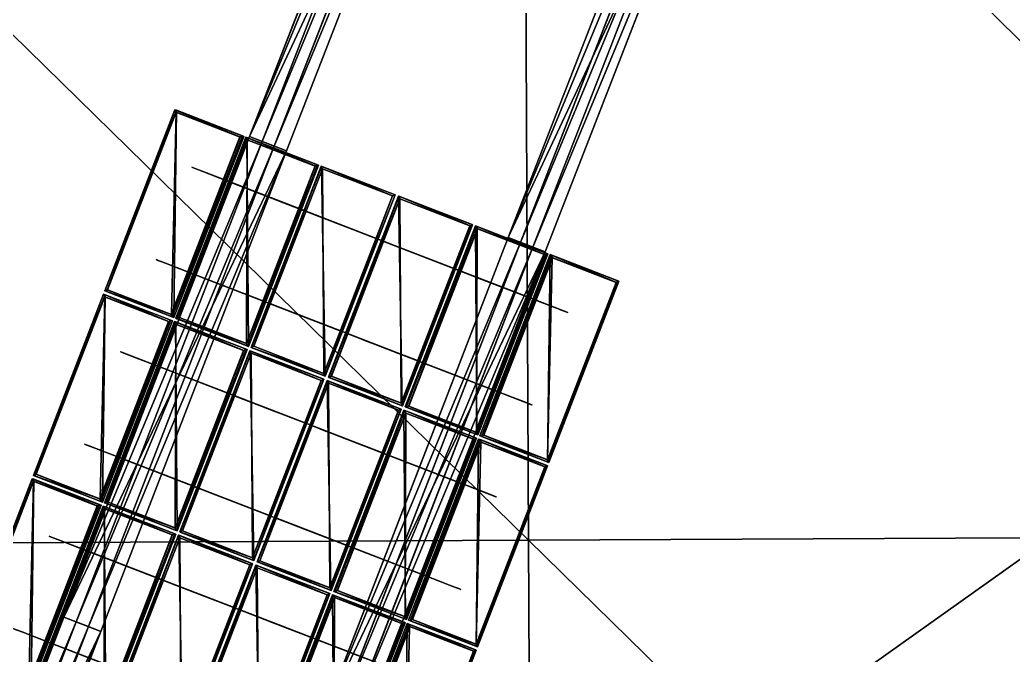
# Model space of a CAD drawing. Extents: x -372 to 678, y -263 to 741.
# Drawn here: x 380.75 to 393.27, y 538.84 to 546.86 of the extents above; entities that cross this region are included whole.
import ezdxf

# ---------------------------------------------------------------- set-up
doc = ezdxf.new("R2010")
doc.units = 0
doc.header["$LTSCALE"] = 0.0254
doc.layers.get('0').update_dxf_attribs({"linetype": 'CONTINUOUS'})
doc.layers.add('LOCATION_SNAPSHOT', color=144, linetype='CONTINUOUS')
doc.layers.add('LOCATION_TERRAIN', color=36, linetype='CONTINUOUS')

# ---------------------------------------------------------------- blocks, each defined once
blk = doc.blocks.new('LOCATION_SNAPSHOT_1')
at = {"color": 8}
mesh = blk.add_polyface(dxfattribs=at)
corners = [(-63.49, 214.773), (675.116, 740.668), (-66.007, 737.092), (677.638, 218.347)]
mesh.append_faces([[corners[k] for k in face] for face in [(0, 1, 2), (1, 0, 3)]], dxfattribs={"vtx0": -1, "color": 8})
blk = doc.blocks.new('LOCATION_TERRAIN_1')
at = {"color": 8}
mesh = blk.add_polyface(dxfattribs=at)
corners = [(387.163, 540.294, 10.089), (387.103, 552.73, 10.418), (374.542, 552.669, 9.758)]
mesh.append_faces([[corners[k] for k in face] for face in [(0, 1, 2)]], dxfattribs={"color": 8})
mesh = blk.add_polyface(dxfattribs=at)
corners = [(399.725, 540.354, 10.927), (399.665, 552.791, 11.256), (387.103, 552.73, 10.418)]
mesh.append_faces([[corners[k] for k in face] for face in [(0, 1, 2)]], dxfattribs={"color": 8})
mesh = blk.add_polyface(dxfattribs=at)
corners = [(399.725, 540.354, 10.927), (387.103, 552.73, 10.418), (387.163, 540.294, 10.089)]
mesh.append_faces([[corners[k] for k in face] for face in [(0, 1, 2)]], dxfattribs={"color": 8})
mesh = blk.add_polyface(dxfattribs=at)
corners = [(387.163, 540.294, 10.089), (374.542, 552.669, 9.758), (374.602, 540.233, 9.429)]
mesh.append_faces([[corners[k] for k in face] for face in [(0, 1, 2)]], dxfattribs={"color": 8})
mesh = blk.add_polyface(dxfattribs=at)
corners = [(399.785, 527.918, 10.598), (399.725, 540.354, 10.927), (387.163, 540.294, 10.089)]
mesh.append_faces([[corners[k] for k in face] for face in [(0, 1, 2)]], dxfattribs={"color": 8})
mesh = blk.add_polyface(dxfattribs=at)
corners = [(387.223, 527.858, 9.76), (387.163, 540.294, 10.089), (374.602, 540.233, 9.429)]
mesh.append_faces([[corners[k] for k in face] for face in [(0, 1, 2)]], dxfattribs={"color": 8})
mesh = blk.add_polyface(dxfattribs=at)
corners = [(387.223, 527.858, 9.76), (374.602, 540.233, 9.429), (374.662, 527.797, 9.1)]
mesh.append_faces([[corners[k] for k in face] for face in [(0, 1, 2)]], dxfattribs={"color": 8})
mesh = blk.add_polyface(dxfattribs=at)
corners = [(399.785, 527.918, 10.598), (387.163, 540.294, 10.089), (387.223, 527.858, 9.76)]
mesh.append_faces([[corners[k] for k in face] for face in [(0, 1, 2)]], dxfattribs={"color": 8})
blk = doc.blocks.new('GROUP_55')
at = {"color": 0}
for p, q in [((430.011, 0.504, 2.057), (423.643, 0.586, 2.053)), ((430.011, 0.504, 2.557), (423.643, 0.586, 2.553)), ((430.011, 0.504, 2.557), (423.643, 0.586, 2.553)), ((430.011, 0.504, 2.057), (423.643, 0.586, 2.053)), ((430.004, 0.004, 2.557), (430.011, 0.504, 2.557)), ((430.004, 0.004, 2.557), (430.011, 0.504, 2.557)), ((430.011, 0.504, 2.057), (430.009, 0.338, 2.057)), ((430.011, 0.504, 2.057), (430.009, 0.338, 2.057)), ((430.011, 0.504, 2.557), (430.011, 0.504, 2.057)), ((436.508, 0.411, 2.06), (430.011, 0.504, 2.057)), ((436.508, 0.411, 2.56), (430.011, 0.504, 2.557)), ((436.508, 0.411, 2.56), (430.011, 0.504, 2.557)), ((436.508, 0.411, 2.06), (430.011, 0.504, 2.057)), ((430.011, 0.504, 2.557), (430.011, 0.504, 2.057)), ((430.009, 0.338, 2.057), (423.641, 0.42, 2.053)), ((430.009, 0.338, 2.057), (423.641, 0.42, 2.053)), ((430.009, 0.338, 2.307), (423.641, 0.42, 2.303)), ((430.009, 0.338, 2.307), (423.641, 0.42, 2.303)), ((436.501, -0.089, 2.56), (436.508, 0.411, 2.56)), ((436.501, -0.089, 2.56), (436.508, 0.411, 2.56)), ((436.508, 0.411, 2.06), (436.506, 0.244, 2.06)), ((436.508, 0.411, 2.06), (436.506, 0.244, 2.06)), ((436.508, 0.411, 2.56), (436.508, 0.411, 2.06)), ((443.975, 0.293, 2.061), (436.508, 0.411, 2.06)), ((443.975, 0.293, 2.561), (436.508, 0.411, 2.56)), ((443.975, 0.293, 2.561), (436.508, 0.411, 2.56)), ((443.975, 0.293, 2.061), (436.508, 0.411, 2.06)), ((436.508, 0.411, 2.56), (436.508, 0.411, 2.06)), ((430.007, 0.171, 2.307), (423.639, 0.253, 2.303)), ((430.007, 0.171, 2.307), (423.639, 0.253, 2.303)), ((430.007, 0.171, 2.057), (423.639, 0.253, 2.053)), ((430.007, 0.171, 2.057), (423.639, 0.253, 2.053)), ((430.009, 0.338, 2.307), (430.007, 0.171, 2.307)), ((430.009, 0.338, 2.307), (430.007, 0.171, 2.307)), ((430.009, 0.338, 2.057), (430.009, 0.338, 2.307)), ((436.506, 0.244, 2.06), (430.009, 0.338, 2.057)), ((436.506, 0.244, 2.06), (430.009, 0.338, 2.057)), ((436.506, 0.244, 2.31), (430.009, 0.338, 2.307)), ((430.009, 0.338, 2.057), (430.009, 0.338, 2.307)), ((436.506, 0.244, 2.31), (430.009, 0.338, 2.307)), ((430.007, 0.171, 2.057), (430.004, 0.004, 2.057)), ((430.007, 0.171, 2.057), (430.004, 0.004, 2.057)), ((430.007, 0.171, 2.307), (430.007, 0.171, 2.057)), ((436.503, 0.078, 2.31), (430.007, 0.171, 2.307)), ((436.503, 0.078, 2.31), (430.007, 0.171, 2.307)), ((436.503, 0.078, 2.06), (430.007, 0.171, 2.057)), ((430.007, 0.171, 2.307), (430.007, 0.171, 2.057)), ((436.503, 0.078, 2.06), (430.007, 0.171, 2.057)), ((436.506, 0.244, 2.31), (436.503, 0.078, 2.31)), ((436.506, 0.244, 2.31), (436.503, 0.078, 2.31)), ((436.506, 0.244, 2.06), (436.506, 0.244, 2.31)), ((443.972, 0.127, 2.061), (436.506, 0.244, 2.06)), ((443.972, 0.127, 2.061), (436.506, 0.244, 2.06)), ((443.972, 0.127, 2.311), (436.506, 0.244, 2.31)), ((436.506, 0.244, 2.06), (436.506, 0.244, 2.31)), ((443.972, 0.127, 2.311), (436.506, 0.244, 2.31)), ((430.004, 0.004, 2.057), (423.637, 0.086, 2.053)), ((430.004, 0.004, 2.057), (423.637, 0.086, 2.053)), ((430.004, 0.004, 2.557), (423.637, 0.086, 2.553)), ((430.004, 0.004, 2.557), (423.637, 0.086, 2.553)), ((430.004, 0.004, 2.057), (430.004, 0.004, 2.557)), ((436.501, -0.089, 2.06), (430.004, 0.004, 2.057)), ((436.501, -0.089, 2.06), (430.004, 0.004, 2.057)), ((436.501, -0.089, 2.56), (430.004, 0.004, 2.557)), ((430.004, 0.004, 2.057), (430.004, 0.004, 2.557)), ((436.501, -0.089, 2.56), (430.004, 0.004, 2.557)), ((436.503, 0.078, 2.06), (436.501, -0.089, 2.06)), ((436.503, 0.078, 2.06), (436.501, -0.089, 2.06)), ((436.503, 0.078, 2.31), (436.503, 0.078, 2.06)), ((443.969, -0.04, 2.311), (436.503, 0.078, 2.31)), ((443.969, -0.04, 2.311), (436.503, 0.078, 2.31)), ((443.969, -0.04, 2.061), (436.503, 0.078, 2.06)), ((436.503, 0.078, 2.31), (436.503, 0.078, 2.06)), ((443.969, -0.04, 2.061), (436.503, 0.078, 2.06)), ((436.501, -0.089, 2.06), (436.501, -0.089, 2.56)), ((443.966, -0.207, 2.061), (436.501, -0.089, 2.06)), ((443.966, -0.207, 2.061), (436.501, -0.089, 2.06)), ((443.966, -0.207, 2.561), (436.501, -0.089, 2.56)), ((436.501, -0.089, 2.06), (436.501, -0.089, 2.56)), ((443.966, -0.207, 2.561), (436.501, -0.089, 2.56))]:
    blk.add_line(p, q, dxfattribs=at)
mesh = blk.add_polyface(dxfattribs=at)
corners = [(430.004, 0.004, 2.557), (423.643, 0.586, 2.553), (423.637, 0.086, 2.553), (430.011, 0.504, 2.557)]
mesh.append_faces([[corners[k] for k in face] for face in [(0, 1, 2), (1, 0, 3)]], dxfattribs={"vtx0": -1, "color": 0})
mesh = blk.add_polyface(dxfattribs=at)
corners = [(423.643, 0.586, 2.053), (430.009, 0.338, 2.057), (423.641, 0.42, 2.053), (430.011, 0.504, 2.057)]
mesh.append_faces([[corners[k] for k in face] for face in [(0, 1, 2), (1, 0, 3)]], dxfattribs={"vtx0": -1, "color": 0})
mesh = blk.add_polyface(dxfattribs=at)
corners = [(423.643, 0.586, 2.553), (430.011, 0.504, 2.057), (423.643, 0.586, 2.053), (430.011, 0.504, 2.557)]
mesh.append_faces([[corners[k] for k in face] for face in [(0, 1, 2), (1, 0, 3)]], dxfattribs={"vtx0": -1, "color": 0})
mesh = blk.add_polyface(dxfattribs=at)
corners = [(436.501, -0.089, 2.56), (430.011, 0.504, 2.557), (430.004, 0.004, 2.557), (436.508, 0.411, 2.56)]
mesh.append_faces([[corners[k] for k in face] for face in [(0, 1, 2), (1, 0, 3)]], dxfattribs={"vtx0": -1, "color": 0})
mesh = blk.add_polyface(dxfattribs=at)
corners = [(430.011, 0.504, 2.057), (436.506, 0.244, 2.06), (430.009, 0.338, 2.057), (436.508, 0.411, 2.06)]
mesh.append_faces([[corners[k] for k in face] for face in [(0, 1, 2), (1, 0, 3)]], dxfattribs={"vtx0": -1, "color": 0})
mesh = blk.add_polyface(dxfattribs=at)
corners = [(430.011, 0.504, 2.557), (436.508, 0.411, 2.06), (430.011, 0.504, 2.057), (436.508, 0.411, 2.56)]
mesh.append_faces([[corners[k] for k in face] for face in [(0, 1, 2), (1, 0, 3)]], dxfattribs={"vtx0": -1, "color": 0})
mesh = blk.add_polyface(dxfattribs=at)
corners = [(423.641, 0.42, 2.303), (430.007, 0.171, 2.307), (423.639, 0.253, 2.303), (430.009, 0.338, 2.307)]
mesh.append_faces([[corners[k] for k in face] for face in [(0, 1, 2), (1, 0, 3)]], dxfattribs={"vtx0": -1, "color": 0})
mesh = blk.add_polyface(dxfattribs=at)
corners = [(430.009, 0.338, 2.057), (423.641, 0.42, 2.303), (423.641, 0.42, 2.053), (430.009, 0.338, 2.307)]
mesh.append_faces([[corners[k] for k in face] for face in [(0, 1, 2), (1, 0, 3)]], dxfattribs={"vtx0": -1, "color": 0})
mesh = blk.add_polyface(dxfattribs=at)
corners = [(443.966, -0.207, 2.561), (436.508, 0.411, 2.56), (436.501, -0.089, 2.56), (443.975, 0.293, 2.561)]
mesh.append_faces([[corners[k] for k in face] for face in [(0, 1, 2), (1, 0, 3)]], dxfattribs={"vtx0": -1, "color": 0})
mesh = blk.add_polyface(dxfattribs=at)
corners = [(436.508, 0.411, 2.06), (443.972, 0.127, 2.061), (436.506, 0.244, 2.06), (443.975, 0.293, 2.061)]
mesh.append_faces([[corners[k] for k in face] for face in [(0, 1, 2), (1, 0, 3)]], dxfattribs={"vtx0": -1, "color": 0})
mesh = blk.add_polyface(dxfattribs=at)
corners = [(436.508, 0.411, 2.56), (443.975, 0.293, 2.061), (436.508, 0.411, 2.06), (443.975, 0.293, 2.561)]
mesh.append_faces([[corners[k] for k in face] for face in [(0, 1, 2), (1, 0, 3)]], dxfattribs={"vtx0": -1, "color": 0})
mesh = blk.add_polyface(dxfattribs=at)
corners = [(423.639, 0.253, 2.053), (430.004, 0.004, 2.057), (423.637, 0.086, 2.053), (430.007, 0.171, 2.057)]
mesh.append_faces([[corners[k] for k in face] for face in [(0, 1, 2), (1, 0, 3)]], dxfattribs={"vtx0": -1, "color": 0})
mesh = blk.add_polyface(dxfattribs=at)
corners = [(423.639, 0.253, 2.303), (430.007, 0.171, 2.057), (423.639, 0.253, 2.053), (430.007, 0.171, 2.307)]
mesh.append_faces([[corners[k] for k in face] for face in [(0, 1, 2), (1, 0, 3)]], dxfattribs={"vtx0": -1, "color": 0})
mesh = blk.add_polyface(dxfattribs=at)
corners = [(430.009, 0.338, 2.307), (436.503, 0.078, 2.31), (430.007, 0.171, 2.307), (436.506, 0.244, 2.31)]
mesh.append_faces([[corners[k] for k in face] for face in [(0, 1, 2), (1, 0, 3)]], dxfattribs={"vtx0": -1, "color": 0})
mesh = blk.add_polyface(dxfattribs=at)
corners = [(436.506, 0.244, 2.06), (430.009, 0.338, 2.307), (430.009, 0.338, 2.057), (436.506, 0.244, 2.31)]
mesh.append_faces([[corners[k] for k in face] for face in [(0, 1, 2), (1, 0, 3)]], dxfattribs={"vtx0": -1, "color": 0})
mesh = blk.add_polyface(dxfattribs=at)
corners = [(430.007, 0.171, 2.057), (436.501, -0.089, 2.06), (430.004, 0.004, 2.057), (436.503, 0.078, 2.06)]
mesh.append_faces([[corners[k] for k in face] for face in [(0, 1, 2), (1, 0, 3)]], dxfattribs={"vtx0": -1, "color": 0})
mesh = blk.add_polyface(dxfattribs=at)
corners = [(430.007, 0.171, 2.307), (436.503, 0.078, 2.06), (430.007, 0.171, 2.057), (436.503, 0.078, 2.31)]
mesh.append_faces([[corners[k] for k in face] for face in [(0, 1, 2), (1, 0, 3)]], dxfattribs={"vtx0": -1, "color": 0})
mesh = blk.add_polyface(dxfattribs=at)
corners = [(436.506, 0.244, 2.31), (443.969, -0.04, 2.311), (436.503, 0.078, 2.31), (443.972, 0.127, 2.311)]
mesh.append_faces([[corners[k] for k in face] for face in [(0, 1, 2), (1, 0, 3)]], dxfattribs={"vtx0": -1, "color": 0})
mesh = blk.add_polyface(dxfattribs=at)
corners = [(443.972, 0.127, 2.061), (436.506, 0.244, 2.31), (436.506, 0.244, 2.06), (443.972, 0.127, 2.311)]
mesh.append_faces([[corners[k] for k in face] for face in [(0, 1, 2), (1, 0, 3)]], dxfattribs={"vtx0": -1, "color": 0})
mesh = blk.add_polyface(dxfattribs=at)
corners = [(430.004, 0.004, 2.057), (423.637, 0.086, 2.553), (423.637, 0.086, 2.053), (430.004, 0.004, 2.557)]
mesh.append_faces([[corners[k] for k in face] for face in [(0, 1, 2), (1, 0, 3)]], dxfattribs={"vtx0": -1, "color": 0})
mesh = blk.add_polyface(dxfattribs=at)
corners = [(436.501, -0.089, 2.06), (430.004, 0.004, 2.557), (430.004, 0.004, 2.057), (436.501, -0.089, 2.56)]
mesh.append_faces([[corners[k] for k in face] for face in [(0, 1, 2), (1, 0, 3)]], dxfattribs={"vtx0": -1, "color": 0})
mesh = blk.add_polyface(dxfattribs=at)
corners = [(436.503, 0.078, 2.06), (443.966, -0.207, 2.061), (436.501, -0.089, 2.06), (443.969, -0.04, 2.061)]
mesh.append_faces([[corners[k] for k in face] for face in [(0, 1, 2), (1, 0, 3)]], dxfattribs={"vtx0": -1, "color": 0})
mesh = blk.add_polyface(dxfattribs=at)
corners = [(436.503, 0.078, 2.31), (443.969, -0.04, 2.061), (436.503, 0.078, 2.06), (443.969, -0.04, 2.311)]
mesh.append_faces([[corners[k] for k in face] for face in [(0, 1, 2), (1, 0, 3)]], dxfattribs={"vtx0": -1, "color": 0})
mesh = blk.add_polyface(dxfattribs=at)
corners = [(443.966, -0.207, 2.061), (436.501, -0.089, 2.56), (436.501, -0.089, 2.06), (443.966, -0.207, 2.561)]
mesh.append_faces([[corners[k] for k in face] for face in [(0, 1, 2), (1, 0, 3)]], dxfattribs={"vtx0": -1, "color": 0})
blk = doc.blocks.new('GROUP264_1')
at = {"color": 9}
blk.add_blockref('GROUP_55', (0, 0), dxfattribs=at)
blk = doc.blocks.new('GROUP263_1')
at = {"color": 0}
blk.add_blockref('GROUP264_1', (0, 0), dxfattribs=at)
blk = doc.blocks.new('GROUP_56')
at = {"color": 0}
for p, q in [((436.628, 0.411, 2.06), (430.129, 0.504, 2.057)), ((436.628, 0.411, 2.56), (430.129, 0.504, 2.557)), ((436.628, 0.411, 2.56), (430.129, 0.504, 2.557)), ((436.628, 0.411, 2.06), (430.129, 0.504, 2.057)), ((436.62, -0.089, 2.56), (436.628, 0.411, 2.56)), ((436.62, -0.089, 2.56), (436.628, 0.411, 2.56)), ((436.628, 0.411, 2.06), (436.625, 0.244, 2.06)), ((436.628, 0.411, 2.06), (436.625, 0.244, 2.06)), ((436.628, 0.411, 2.56), (436.628, 0.411, 2.06)), ((444.096, 0.293, 2.061), (436.628, 0.411, 2.06)), ((444.096, 0.293, 2.561), (436.628, 0.411, 2.56)), ((444.096, 0.293, 2.561), (436.628, 0.411, 2.56)), ((444.096, 0.293, 2.061), (436.628, 0.411, 2.06)), ((436.628, 0.411, 2.56), (436.628, 0.411, 2.06)), ((436.625, 0.244, 2.06), (430.126, 0.338, 2.057)), ((436.625, 0.244, 2.06), (430.126, 0.338, 2.057)), ((436.625, 0.244, 2.31), (430.126, 0.338, 2.307)), ((436.625, 0.244, 2.31), (430.126, 0.338, 2.307)), ((436.623, 0.078, 2.31), (430.124, 0.171, 2.307)), ((436.623, 0.078, 2.31), (430.124, 0.171, 2.307)), ((436.623, 0.078, 2.06), (430.124, 0.171, 2.057)), ((436.623, 0.078, 2.06), (430.124, 0.171, 2.057)), ((436.625, 0.244, 2.31), (436.623, 0.078, 2.31)), ((436.625, 0.244, 2.31), (436.623, 0.078, 2.31)), ((436.625, 0.244, 2.06), (436.625, 0.244, 2.31)), ((444.093, 0.127, 2.061), (436.625, 0.244, 2.06)), ((444.093, 0.127, 2.061), (436.625, 0.244, 2.06)), ((444.093, 0.127, 2.311), (436.625, 0.244, 2.31)), ((436.625, 0.244, 2.06), (436.625, 0.244, 2.31)), ((444.093, 0.127, 2.311), (436.625, 0.244, 2.31)), ((436.62, -0.089, 2.06), (430.122, 0.004, 2.057)), ((436.62, -0.089, 2.06), (430.122, 0.004, 2.057)), ((436.62, -0.089, 2.56), (430.122, 0.004, 2.557)), ((436.62, -0.089, 2.56), (430.122, 0.004, 2.557)), ((436.623, 0.078, 2.06), (436.62, -0.089, 2.06)), ((436.623, 0.078, 2.06), (436.62, -0.089, 2.06)), ((436.623, 0.078, 2.31), (436.623, 0.078, 2.06)), ((444.09, -0.04, 2.311), (436.623, 0.078, 2.31)), ((444.09, -0.04, 2.311), (436.623, 0.078, 2.31)), ((444.09, -0.04, 2.061), (436.623, 0.078, 2.06)), ((436.623, 0.078, 2.31), (436.623, 0.078, 2.06)), ((444.09, -0.04, 2.061), (436.623, 0.078, 2.06)), ((436.62, -0.089, 2.06), (436.62, -0.089, 2.56)), ((444.088, -0.207, 2.061), (436.62, -0.089, 2.06)), ((444.088, -0.207, 2.061), (436.62, -0.089, 2.06)), ((444.088, -0.207, 2.561), (436.62, -0.089, 2.56)), ((436.62, -0.089, 2.06), (436.62, -0.089, 2.56)), ((444.088, -0.207, 2.561), (436.62, -0.089, 2.56))]:
    blk.add_line(p, q, dxfattribs=at)
mesh = blk.add_polyface(dxfattribs=at)
corners = [(436.62, -0.089, 2.56), (430.129, 0.504, 2.557), (430.122, 0.004, 2.557), (436.628, 0.411, 2.56)]
mesh.append_faces([[corners[k] for k in face] for face in [(0, 1, 2), (1, 0, 3)]], dxfattribs={"vtx0": -1, "color": 0})
mesh = blk.add_polyface(dxfattribs=at)
corners = [(430.129, 0.504, 2.057), (436.625, 0.244, 2.06), (430.126, 0.338, 2.057), (436.628, 0.411, 2.06)]
mesh.append_faces([[corners[k] for k in face] for face in [(0, 1, 2), (1, 0, 3)]], dxfattribs={"vtx0": -1, "color": 0})
mesh = blk.add_polyface(dxfattribs=at)
corners = [(430.129, 0.504, 2.557), (436.628, 0.411, 2.06), (430.129, 0.504, 2.057), (436.628, 0.411, 2.56)]
mesh.append_faces([[corners[k] for k in face] for face in [(0, 1, 2), (1, 0, 3)]], dxfattribs={"vtx0": -1, "color": 0})
mesh = blk.add_polyface(dxfattribs=at)
corners = [(444.088, -0.207, 2.561), (436.628, 0.411, 2.56), (436.62, -0.089, 2.56), (444.096, 0.293, 2.561)]
mesh.append_faces([[corners[k] for k in face] for face in [(0, 1, 2), (1, 0, 3)]], dxfattribs={"vtx0": -1, "color": 0})
mesh = blk.add_polyface(dxfattribs=at)
corners = [(436.628, 0.411, 2.06), (444.093, 0.127, 2.061), (436.625, 0.244, 2.06), (444.096, 0.293, 2.061)]
mesh.append_faces([[corners[k] for k in face] for face in [(0, 1, 2), (1, 0, 3)]], dxfattribs={"vtx0": -1, "color": 0})
mesh = blk.add_polyface(dxfattribs=at)
corners = [(436.628, 0.411, 2.56), (444.096, 0.293, 2.061), (436.628, 0.411, 2.06), (444.096, 0.293, 2.561)]
mesh.append_faces([[corners[k] for k in face] for face in [(0, 1, 2), (1, 0, 3)]], dxfattribs={"vtx0": -1, "color": 0})
mesh = blk.add_polyface(dxfattribs=at)
corners = [(430.126, 0.338, 2.307), (436.623, 0.078, 2.31), (430.124, 0.171, 2.307), (436.625, 0.244, 2.31)]
mesh.append_faces([[corners[k] for k in face] for face in [(0, 1, 2), (1, 0, 3)]], dxfattribs={"vtx0": -1, "color": 0})
mesh = blk.add_polyface(dxfattribs=at)
corners = [(436.625, 0.244, 2.06), (430.126, 0.338, 2.307), (430.126, 0.338, 2.057), (436.625, 0.244, 2.31)]
mesh.append_faces([[corners[k] for k in face] for face in [(0, 1, 2), (1, 0, 3)]], dxfattribs={"vtx0": -1, "color": 0})
mesh = blk.add_polyface(dxfattribs=at)
corners = [(430.124, 0.171, 2.057), (436.62, -0.089, 2.06), (430.122, 0.004, 2.057), (436.623, 0.078, 2.06)]
mesh.append_faces([[corners[k] for k in face] for face in [(0, 1, 2), (1, 0, 3)]], dxfattribs={"vtx0": -1, "color": 0})
mesh = blk.add_polyface(dxfattribs=at)
corners = [(430.124, 0.171, 2.307), (436.623, 0.078, 2.06), (430.124, 0.171, 2.057), (436.623, 0.078, 2.31)]
mesh.append_faces([[corners[k] for k in face] for face in [(0, 1, 2), (1, 0, 3)]], dxfattribs={"vtx0": -1, "color": 0})
mesh = blk.add_polyface(dxfattribs=at)
corners = [(436.625, 0.244, 2.31), (444.09, -0.04, 2.311), (436.623, 0.078, 2.31), (444.093, 0.127, 2.311)]
mesh.append_faces([[corners[k] for k in face] for face in [(0, 1, 2), (1, 0, 3)]], dxfattribs={"vtx0": -1, "color": 0})
mesh = blk.add_polyface(dxfattribs=at)
corners = [(444.093, 0.127, 2.061), (436.625, 0.244, 2.31), (436.625, 0.244, 2.06), (444.093, 0.127, 2.311)]
mesh.append_faces([[corners[k] for k in face] for face in [(0, 1, 2), (1, 0, 3)]], dxfattribs={"vtx0": -1, "color": 0})
mesh = blk.add_polyface(dxfattribs=at)
corners = [(436.62, -0.089, 2.06), (430.122, 0.004, 2.557), (430.122, 0.004, 2.057), (436.62, -0.089, 2.56)]
mesh.append_faces([[corners[k] for k in face] for face in [(0, 1, 2), (1, 0, 3)]], dxfattribs={"vtx0": -1, "color": 0})
mesh = blk.add_polyface(dxfattribs=at)
corners = [(436.623, 0.078, 2.06), (444.088, -0.207, 2.061), (436.62, -0.089, 2.06), (444.09, -0.04, 2.061)]
mesh.append_faces([[corners[k] for k in face] for face in [(0, 1, 2), (1, 0, 3)]], dxfattribs={"vtx0": -1, "color": 0})
mesh = blk.add_polyface(dxfattribs=at)
corners = [(436.623, 0.078, 2.31), (444.09, -0.04, 2.061), (436.623, 0.078, 2.06), (444.09, -0.04, 2.311)]
mesh.append_faces([[corners[k] for k in face] for face in [(0, 1, 2), (1, 0, 3)]], dxfattribs={"vtx0": -1, "color": 0})
mesh = blk.add_polyface(dxfattribs=at)
corners = [(444.088, -0.207, 2.061), (436.62, -0.089, 2.56), (436.62, -0.089, 2.06), (444.088, -0.207, 2.561)]
mesh.append_faces([[corners[k] for k in face] for face in [(0, 1, 2), (1, 0, 3)]], dxfattribs={"vtx0": -1, "color": 0})
blk = doc.blocks.new('GROUP265_1')
at = {"color": 9}
blk.add_blockref('GROUP_56', (0, 0), dxfattribs=at)
blk = doc.blocks.new('GROUP264_2')
at = {"color": 0}
blk.add_blockref('GROUP265_1', (0, 0), dxfattribs=at)
blk = doc.blocks.new('SOLAR_PANEL_1')
at = {"color": 0}
for p, q in [((0, 0.025), (0, 2.475)), ((0, 2.475), (1, 2.475)), ((0, 2.475), (1, 2.475)), ((0, 2.475), (0, 2.475, 0.05)), ((0, 2.475, 0.05), (1, 2.475, 0.05)), ((0, 0.025), (0, 2.475)), ((0, 0.025, 0.05), (0, 2.475, 0.05)), ((0, 2.475), (0, 2.475, 0.05)), ((0, 2.475, 0.05), (1, 2.475, 0.05)), ((0, 0.025, 0.05), (0, 2.475, 0.05)), ((0.975, 2.45, 0.05), (0.025, 2.45, 0.05)), ((0.025, 2.45, 0.05), (0.025, 0.05, 0.05)), ((0.975, 2.45, 0.05), (0.025, 2.45, 0.05)), ((0.025, 2.45, 0.05), (0.025, 2.45, 0.04)), ((0.975, 2.45, 0.04), (0.025, 2.45, 0.04)), ((0.025, 2.45, 0.05), (0.025, 0.05, 0.05)), ((0.025, 2.45, 0.04), (0.025, 0.05, 0.04)), ((0.025, 2.45, 0.05), (0.025, 2.45, 0.04)), ((0.025, 2.45, 0.04), (0.025, 0.05, 0.04)), ((0.975, 2.45, 0.04), (0.025, 2.45, 0.04)), ((0.975, 0.05, 0.05), (0.975, 2.45, 0.05)), ((0.975, 2.45, 0.05), (0.975, 2.45, 0.04)), ((0.975, 0.05, 0.05), (0.975, 2.45, 0.05)), ((0.975, 2.45, 0.05), (0.975, 2.45, 0.04)), ((0.975, 0.05, 0.04), (0.975, 2.45, 0.04)), ((0.975, 0.05, 0.04), (0.975, 2.45, 0.04)), ((1, 2.475), (1, 0.025)), ((1, 2.475), (1, 0.025)), ((1, 2.475), (1, 2.475, 0.05)), ((1, 2.475, 0.05), (1, 0.025, 0.05)), ((1, 2.475), (1, 2.475, 0.05)), ((1, 2.475, 0.05), (1, 0.025, 0.05)), ((1, 0.025), (0, 0.025)), ((0, 0.025), (0, 0.025, 0.05)), ((1, 0.025), (0, 0.025)), ((1, 0.025, 0.05), (0, 0.025, 0.05)), ((0, 0.025), (0, 0.025, 0.05)), ((1, 0.025, 0.05), (0, 0.025, 0.05)), ((0.025, 0.05, 0.05), (0.975, 0.05, 0.05)), ((0.025, 0.05, 0.05), (0.025, 0.05, 0.04)), ((0.025, 0.05, 0.05), (0.975, 0.05, 0.05)), ((0.025, 0.05, 0.04), (0.975, 0.05, 0.04)), ((0.025, 0.05, 0.05), (0.025, 0.05, 0.04)), ((0.025, 0.05, 0.04), (0.975, 0.05, 0.04)), ((0.975, 0.05, 0.05), (0.975, 0.05, 0.04)), ((0.975, 0.05, 0.05), (0.975, 0.05, 0.04)), ((1, 0.025), (1, 0.025, 0.05)), ((1, 0.025), (1, 0.025, 0.05))]:
    blk.add_line(p, q, dxfattribs=at)
mesh = blk.add_polyface(dxfattribs=at)
corners = [(0, 2.475), (1, 0.025), (0, 0.025), (1, 2.475)]
mesh.append_faces([[corners[k] for k in face] for face in [(0, 1, 2), (1, 0, 3)]], dxfattribs={"vtx0": -1, "color": 0})
mesh = blk.add_polyface(dxfattribs=at)
corners = [(0, 2.475, 0.05), (1, 2.475), (0, 2.475), (1, 2.475, 0.05)]
mesh.append_faces([[corners[k] for k in face] for face in [(0, 1, 2), (1, 0, 3)]], dxfattribs={"vtx0": -1, "color": 0})
mesh = blk.add_polyface(dxfattribs=at)
corners = [(0, 2.475, 0.05), (0, 0.025), (0, 0.025, 0.05), (0, 2.475)]
mesh.append_faces([[corners[k] for k in face] for face in [(0, 1, 2), (1, 0, 3)]], dxfattribs={"vtx0": -1, "color": 0})
mesh = blk.add_polyface(dxfattribs=at)
corners = [(0, 0.025, 0.05), (0.025, 0.05, 0.05), (0, 2.475, 0.05), (1, 0.025, 0.05), (0.975, 0.05, 0.05), (0.975, 2.45, 0.05), (0.025, 2.45, 0.05), (1, 2.475, 0.05)]
mesh.append_faces([[corners[k] for k in face] for face in [(0, 1, 2), (1, 3, 4), (4, 3, 5), (2, 6, 7), (6, 2, 1), (7, 5, 3)]], dxfattribs={"vtx0": -1, "vtx1": -1, "color": 0})
mesh.append_faces([[corners[k] for k in face] for face in [(1, 0, 3), (7, 6, 5)]], dxfattribs={"vtx0": -1, "vtx2": -1, "color": 0})
mesh = blk.add_polyface(dxfattribs=at)
corners = [(0.975, 2.45, 0.05), (0.025, 2.45, 0.04), (0.975, 2.45, 0.04), (0.025, 2.45, 0.05)]
mesh.append_faces([[corners[k] for k in face] for face in [(0, 1, 2), (1, 0, 3)]], dxfattribs={"vtx0": -1, "color": 0})
mesh = blk.add_polyface(dxfattribs=at)
corners = [(0.025, 2.45, 0.04), (0.025, 0.05, 0.05), (0.025, 0.05, 0.04), (0.025, 2.45, 0.05)]
mesh.append_faces([[corners[k] for k in face] for face in [(0, 1, 2), (1, 0, 3)]], dxfattribs={"vtx0": -1, "color": 0})
at = {"color": 153}
mesh = blk.add_polyface(dxfattribs=at)
corners = [(0.975, 0.05, 0.04), (0.025, 2.45, 0.04), (0.025, 0.05, 0.04), (0.975, 2.45, 0.04)]
mesh.append_faces([[corners[k] for k in face] for face in [(0, 1, 2), (1, 0, 3)]], dxfattribs={"vtx0": -1, "color": 153})
at = {"color": 0}
mesh = blk.add_polyface(dxfattribs=at)
corners = [(0.975, 2.45, 0.05), (0.975, 0.05, 0.04), (0.975, 0.05, 0.05), (0.975, 2.45, 0.04)]
mesh.append_faces([[corners[k] for k in face] for face in [(0, 1, 2), (1, 0, 3)]], dxfattribs={"vtx0": -1, "color": 0})
mesh = blk.add_polyface(dxfattribs=at)
corners = [(1, 2.475), (1, 0.025, 0.05), (1, 0.025), (1, 2.475, 0.05)]
mesh.append_faces([[corners[k] for k in face] for face in [(0, 1, 2), (1, 0, 3)]], dxfattribs={"vtx0": -1, "color": 0})
mesh = blk.add_polyface(dxfattribs=at)
corners = [(1, 0.025), (0, 0.025, 0.05), (0, 0.025), (1, 0.025, 0.05)]
mesh.append_faces([[corners[k] for k in face] for face in [(0, 1, 2), (1, 0, 3)]], dxfattribs={"vtx0": -1, "color": 0})
mesh = blk.add_polyface(dxfattribs=at)
corners = [(0.025, 0.05, 0.04), (0.975, 0.05, 0.05), (0.975, 0.05, 0.04), (0.025, 0.05, 0.05)]
mesh.append_faces([[corners[k] for k in face] for face in [(0, 1, 2), (1, 0, 3)]], dxfattribs={"vtx0": -1, "color": 0})
blk = doc.blocks.new('SOLAR_PANEL_STRUCTURE')
at = {"color": 0}
for p, q in [((5.014, 0, -0.009), (2.98, 0, -0.009)), ((2.98, 0, 0.031), (3.456, 0, 0.031)), ((3.456, 0, 0.031), (2.98, 0, 0.716)), ((3.021, 0, 0.728), (3.496, 0, 0.045)), ((3.496, 0, 0.045), (3.971, 0, 0.647)), ((4.009, 0, 0.631), (3.536, 0, 0.031)), ((3.536, 0, 0.031), (4.457, 0, 0.031)), ((4.457, 0, 0.031), (4.009, 0, 0.631)), ((4.059, 0, 0.63), (4.501, 0, 0.039)), ((4.501, 0, 0.039), (4.964, 0, 0.396)), ((4.555, 0, 0.031), (4.989, 0, 0.031)), ((4.989, 0, 0.365), (4.555, 0, 0.031)), ((4.989, 0, 0.031), (4.989, 0, 0.365)), ((5.417, 0, 0.2), (5.014, 0, -0.009)), ((5.029, 0, 0.374), (5.029, 0, 0.044)), ((5.029, 0, 0.044), (5.37, 0, 0.221)), ((5.496, 0, 0.165), (5.513, 0, 0.201))]:
    blk.add_line(p, q, dxfattribs=at)
at = {"color": 0, "extrusion": (4.81162e-16, 1, -7.04887e-16)}
blk.add_arc((-2.98, -5.374), 6.145, 90, 114.4293, dxfattribs=at)
at = {"color": 0}
mesh = blk.add_polyface(dxfattribs=at)
corners = [(4.457, 0, 0.031), (4.555, 0, 0.031), (3.536, 0, 0.031), (4.501, 0, 0.039), (4.989, 0, 0.365), (4.964, 0, 0.396), (5.029, 0, 0.374), (4.009, 0, 0.631), (4.059, 0, 0.63), (3.496, 0, 0.045), (3.971, 0, 0.647), (3.456, 0, 0.031), (2.98, 0, 0.716), (3.021, 0, 0.728), (2.98, 0, 0.771), (5.014, 0, -0.009), (5.029, 0, 0.044), (5.417, 0, 0.2), (4.989, 0, 0.031), (2.98, 0, -0.009), (5.37, 0, 0.221), (5.513, 0, 0.201), (5.016, 0, 0.424), (4.013, 0, 0.684), (5.496, 0, 0.165), (2.98, 0, 0.031)]
mesh.append_faces([[corners[k] for k in face] for face in [(0, 1, 2), (1, 3, 4), (7, 3, 0), (3, 7, 8), (9, 12, 13), (15, 16, 17), (18, 2, 1), (21, 20, 22), (22, 8, 23), (23, 13, 14), (4, 16, 18), (16, 4, 6)]], dxfattribs={"vtx0": -1, "vtx1": -1, "color": 0})
mesh.append_faces([[corners[k] for k in face] for face in [(1, 0, 3), (4, 5, 6), (11, 9, 2), (16, 15, 18), (18, 19, 11), (18, 11, 2), (17, 20, 21), (22, 6, 5), (23, 8, 7), (23, 7, 10)]], dxfattribs={"vtx0": -1, "vtx1": -1, "vtx2": -1, "color": 0})
mesh.append_faces([[corners[k] for k in face] for face in [(4, 3, 5), (9, 7, 2), (7, 9, 10), (9, 11, 12), (13, 12, 14), (18, 15, 19), (17, 16, 20), (22, 20, 6), (22, 5, 8), (23, 10, 13)]], dxfattribs={"vtx0": -1, "vtx2": -1, "color": 0})
mesh.append_faces([[corners[k] for k in face] for face in [(25, 11, 19)]], dxfattribs={"vtx1": -1, "color": 0})
mesh.append_faces([[corners[k] for k in face] for face in [(21, 24, 17)]], dxfattribs={"vtx2": -1, "color": 0})
blk = doc.blocks.new('GROUP0_4')
at = {"color": 0, "extrusion": (-0.411361, -5.15876e-17, 0.911472), "rotation": 90.00000000000011}
blk.add_blockref('SOLAR_PANEL_1', (1.25, -4.205, 2.182), dxfattribs=at)
at = {"color": 0, "extrusion": (-0.251634, -1.95439e-17, 0.967823), "rotation": 90.00000000000001}
blk.add_blockref('SOLAR_PANEL_1', (1.25, -3.484, 1.613), dxfattribs=at)
at = {"color": 0, "extrusion": (-0.084688, 3.20437e-17, 0.996408), "rotation": 90.00000000000004}
blk.add_blockref('SOLAR_PANEL_1', (1.25, -2.678, 1.175), dxfattribs=at)
at = {"color": 0, "extrusion": (0.084688, -2.46519e-32, 0.996408), "rotation": 270.0000000000001}
blk.add_blockref('SOLAR_PANEL_1', (-1.25, 1.809, 0.878), dxfattribs=at)
at = {"color": 0, "extrusion": (0.251634, -1.95439e-17, 0.967823), "rotation": 270}
blk.add_blockref('SOLAR_PANEL_1', (-1.25, 0.903, 0.733), dxfattribs=at)
at = {"color": 0, "extrusion": (0.411361, -1.95439e-17, 0.911472), "rotation": 270}
blk.add_blockref('SOLAR_PANEL_1', (-1.25, -0.015, 0.742), dxfattribs=at)
at = {"color": 9, "rotation": 180}
for p in [(1.23, 0.625, 0.259), (1.23, -0.625, 0.259)]:
    blk.add_blockref('SOLAR_PANEL_STRUCTURE', p, dxfattribs=at)
at = {"color": 9}
for p in [(-4.73, 0.625, 0.259), (-4.73, -0.625, 0.259)]:
    blk.add_blockref('SOLAR_PANEL_STRUCTURE', p, dxfattribs=at)
blk = doc.blocks.new('GROUP265_2')
at = {"color": 0}
for p, rotation in [((383.429, 544.13, 20.129), 158.8657261890629), ((382.529, 541.803, 20.128), 158.8778817848315), ((381.63, 539.476, 20.127), 158.889919704504)]:
    blk.add_blockref('GROUP0_4', p, dxfattribs=dict(at, rotation=rotation))

msp = doc.modelspace()

# ---------------------------------------------------------------- block references
at = {"color": 0}
for name, p, rotation in [('GROUP263_1', (232.477, 135.887, 17.82), 69.68402965407222), ('GROUP264_2', (235.692, 134.503, 17.82), 69.68348705942535)]:
    msp.add_blockref(name, p, dxfattribs=dict(at, rotation=rotation))
msp.add_blockref('GROUP265_2', (0, 0), dxfattribs=at)
at = {"layer": 'LOCATION_SNAPSHOT', "color": 0}
msp.add_blockref('LOCATION_SNAPSHOT_1', (0, 0), dxfattribs=at)
at = {"layer": 'LOCATION_TERRAIN', "color": 0}
msp.add_blockref('LOCATION_TERRAIN_1', (0, 0), dxfattribs=at)

doc.saveas('drawing.dxf')
